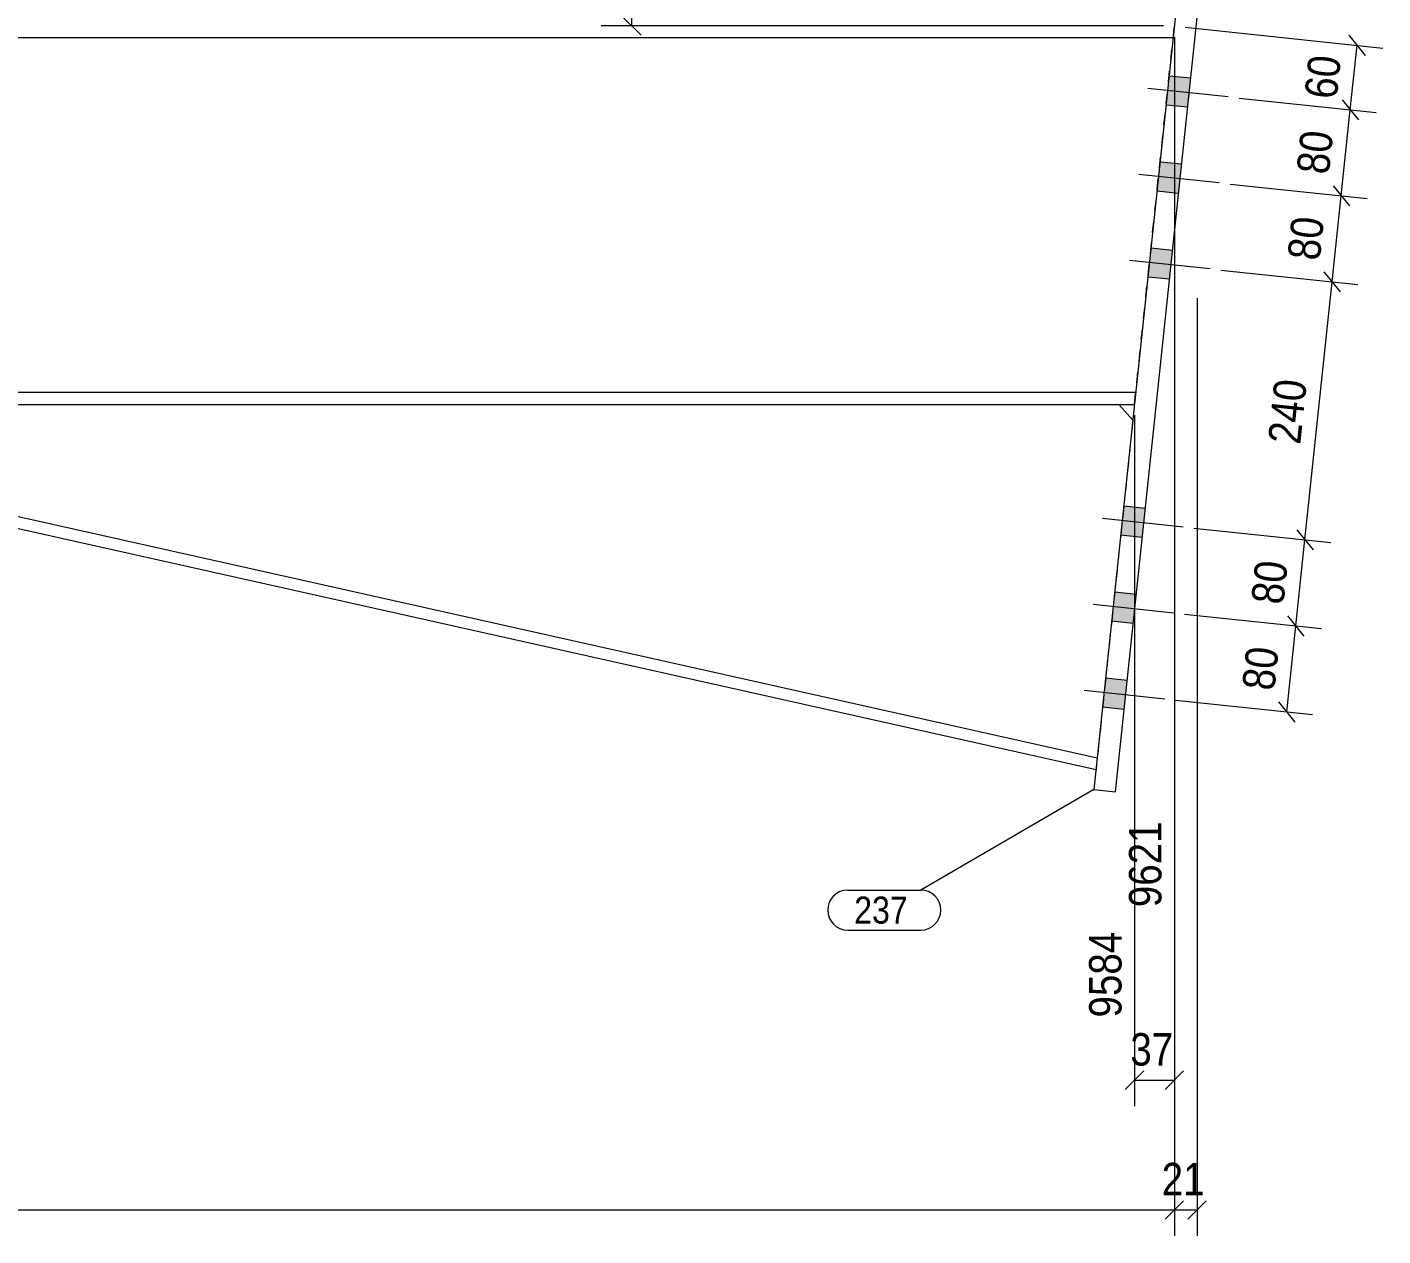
# Model space of a CAD drawing. Header units: millimetres. Extents: x 2 to 825, y 1 to 579.
# Drawn here: x 540.5 to 665.9, y 137.2 to 249 of the extents above; entities that cross this region are included whole.
import ezdxf

# ---------------------------------------------------------------- set-up
doc = ezdxf.new("R2010")
doc.units = ezdxf.units.MM
doc.linetypes.add('XKITLINE00', pattern=[0])
doc.linetypes.add('XKITLINE01', pattern=[4, 1, -1, 1, -1])
for name, color, linetype, lineweight in [('Bolt', 3, 'Continuous', 0), ('Dimensions', 7, 'Continuous', 0), ('Part', 2, 'Continuous', 0), ('PartMark', 7, 'Continuous', 0)]:
    doc.layers.add(name, color=color, linetype=linetype, lineweight=lineweight)
doc.styles.add('ARIAL', font='ARIAL.TTF')

# ---------------------------------------------------------------- blocks, each defined once
blk = doc.blocks.new('*A4')
at = {"layer": 'Bolt'}
for points in [[(647.82, 241.54), (645.83, 241.75), (646.12, 244.43), (648.1, 244.22)], [(647.82, 241.54), (645.83, 241.75), (646.12, 244.43), (648.1, 244.22)], [(646.98, 233.58), (644.99, 233.79), (645.28, 236.48), (647.27, 236.27)], [(646.98, 233.58), (644.99, 233.79), (645.28, 236.48), (647.27, 236.27)], [(646.14, 225.63), (644.15, 225.84), (644.44, 228.52), (646.43, 228.31)], [(646.14, 225.63), (644.15, 225.84), (644.44, 228.52), (646.43, 228.31)], [(643.63, 201.76), (641.64, 201.97), (641.92, 204.65), (643.91, 204.44)], [(643.63, 201.76), (641.64, 201.97), (641.92, 204.65), (643.91, 204.44)], [(642.79, 193.8), (640.8, 194.01), (641.08, 196.7), (643.07, 196.49)], [(642.79, 193.8), (640.8, 194.01), (641.08, 196.7), (643.07, 196.49)], [(641.95, 185.85), (639.96, 186.06), (640.24, 188.74), (642.23, 188.53)], [(641.95, 185.85), (639.96, 186.06), (640.24, 188.74), (642.23, 188.53)]]:
    blk.add_hatch(color=3, dxfattribs=at).paths.add_polyline_path(points, flags=17)
at = {"layer": 'Bolt', "color": 3, "linetype": 'XKITLINE00', "lineweight": 0}
for p, q in [((648.1, 244.22), (646.12, 244.43)), ((648.1, 244.22), (646.12, 244.43)), ((651.59, 242.5), (644.13, 243.28)), ((651.59, 242.5), (644.13, 243.28)), ((647.82, 241.54), (645.83, 241.75)), ((647.82, 241.54), (645.83, 241.75)), ((647.27, 236.27), (645.28, 236.48)), ((647.27, 236.27), (645.28, 236.48)), ((650.75, 234.54), (643.3, 235.33)), ((650.75, 234.54), (643.3, 235.33)), ((646.98, 233.58), (644.99, 233.79)), ((646.98, 233.58), (644.99, 233.79)), ((646.43, 228.31), (644.44, 228.52)), ((646.43, 228.31), (644.44, 228.52)), ((649.91, 226.59), (642.46, 227.37)), ((649.91, 226.59), (642.46, 227.37)), ((646.14, 225.63), (644.15, 225.84)), ((646.14, 225.63), (644.15, 225.84)), ((643.91, 204.44), (641.92, 204.65)), ((643.91, 204.44), (641.92, 204.65)), ((647.4, 202.72), (639.94, 203.51)), ((647.4, 202.72), (639.94, 203.51)), ((643.63, 201.76), (641.64, 201.97)), ((643.63, 201.76), (641.64, 201.97)), ((643.07, 196.49), (641.08, 196.7)), ((643.07, 196.49), (641.08, 196.7)), ((646.56, 194.76), (639.1, 195.55)), ((646.56, 194.76), (639.1, 195.55)), ((642.79, 193.8), (640.8, 194.01)), ((642.79, 193.8), (640.8, 194.01)), ((642.23, 188.53), (640.24, 188.74)), ((642.23, 188.53), (640.24, 188.74)), ((645.72, 186.81), (638.26, 187.59)), ((645.72, 186.81), (638.26, 187.59)), ((641.95, 185.85), (639.96, 186.06)), ((641.95, 185.85), (639.96, 186.06))]:
    blk.add_line(p, q, dxfattribs=at)
blk = doc.blocks.new('*A12')
at = {"layer": 'Part', "color": 7, "linetype": 'XKITLINE01', "lineweight": 0}
blk.add_line((642.91, 214.06), (646.6, 249.06), dxfattribs=at)
at = {"layer": 'Part', "color": 2, "linetype": 'XKITLINE00', "lineweight": 0}
for p, q in [((646.49, 247.96), (471.36, 247.96)), ((643.03, 215.16), (471.36, 215.16)), ((471.36, 214.06), (642.91, 214.06))]:
    blk.add_line(p, q, dxfattribs=at)
blk = doc.blocks.new('*A17')
at = {"layer": 'Part', "color": 2, "linetype": 'XKITLINE00', "lineweight": 0}
for p, q in [((639.46, 181.35), (493.2, 214.06)), ((641.45, 214.06), (642.76, 212.61)), ((639.35, 180.25), (492.96, 212.98))]:
    blk.add_line(p, q, dxfattribs=at)
at = {"layer": 'Part', "color": 7, "linetype": 'XKITLINE01', "lineweight": 0}
for p, q in [((493.2, 214.06), (641.45, 214.06)), ((642.76, 212.61), (639.35, 180.25))]:
    blk.add_line(p, q, dxfattribs=at)
blk = doc.blocks.new('*A18')
at = {"layer": 'Part', "color": 2, "linetype": 'XKITLINE00', "lineweight": 0}
for p, q in [((646.71, 250.05), (639.16, 178.45)), ((641.15, 178.24), (648.7, 249.84)), ((648.7, 249.84), (646.71, 250.05)), ((639.16, 178.45), (641.15, 178.24))]:
    blk.add_line(p, q, dxfattribs=at)
blk = doc.blocks.new('*A79')
at = {"layer": 'Dimensions', "color": 7, "linetype": 'XKITLINE00', "lineweight": 0}
for p, q in [((647.6, 248.95), (665.89, 247.02)), ((662.75, 248.21), (664.26, 246.34)), ((662.87, 241.31), (663.5, 247.28)), ((652.59, 242.39), (665.26, 241.06)), ((662.12, 242.24), (663.63, 240.38))]:
    blk.add_line(p, q, dxfattribs=at)
at = {"layer": 'Dimensions', "color": 3}
for p in [(663.5, 247.28), (662.87, 241.31)]:
    blk.add_point(p, dxfattribs=at)
at = {"layer": 'Dimensions', "color": 3, "style": 'ARIAL', "width": 0.85}
blk.add_text('60', height=3, rotation=83.9784, dxfattribs=at).set_placement((661.61, 242.22))
blk = doc.blocks.new('*A80')
at = {"layer": 'Dimensions', "color": 7, "linetype": 'XKITLINE00', "lineweight": 0}
for p, q in [((632.37, 254.66), (593.56, 254.66)), ((595.56, 255.51), (597.26, 253.81)), ((596.41, 249.06), (596.41, 254.66)), ((595.56, 249.91), (597.26, 248.21)), ((645.6, 249.06), (593.56, 249.06))]:
    blk.add_line(p, q, dxfattribs=at)
at = {"layer": 'Dimensions', "color": 3}
for p in [(596.41, 254.66), (596.41, 249.06)]:
    blk.add_point(p, dxfattribs=at)
at = {"layer": 'Dimensions', "color": 3, "style": 'ARIAL', "width": 0.85}
blk.add_text('56', height=3, rotation=90.0002, dxfattribs=at).set_placement((595.06, 249.63))
blk = doc.blocks.new('*A82')
at = {"layer": 'Dimensions', "color": 7, "linetype": 'XKITLINE00', "lineweight": 0}
for p, q in [((646.6, 248.06), (646.6, 149.16)), ((642.91, 213.06), (642.91, 149.16)), ((643.76, 152.41), (642.06, 150.71)), ((647.45, 152.41), (645.76, 150.71)), ((642.91, 151.56), (646.6, 151.56))]:
    blk.add_line(p, q, dxfattribs=at)
at = {"layer": 'Dimensions', "color": 3}
for p in [(642.91, 151.56), (646.6, 151.56)]:
    blk.add_point(p, dxfattribs=at)
at = {"layer": 'Dimensions', "color": 3, "style": 'ARIAL', "width": 0.85}
for s, p in [('9621', (645.4, 167.56)), ('9584', (641.71, 157.36))]:
    blk.add_text(s, height=3, rotation=90.0002, dxfattribs=at).set_placement(p)
blk.add_text('37', height=3, dxfattribs=at).set_placement((642.53, 152.91))
blk = doc.blocks.new('*A88')
at = {"layer": 'PartMark', "color": 7, "linetype": 'XKITLINE00', "lineweight": 0}
for p, q in [((639.16, 178.45), (623.14, 169.14)), ((616.38, 169.14), (623.14, 169.14)), ((616.38, 165.44), (623.14, 165.44))]:
    blk.add_line(p, q, dxfattribs=at)
for centre, start, end in [((616.38, 167.29), 90, 270), ((623.14, 167.29), 270, 90)]:
    blk.add_arc(centre, 1.85, start, end, dxfattribs=at)
at = {"layer": 'PartMark', "color": 3, "style": 'ARIAL', "width": 0.85}
blk.add_text('237', height=2.5, dxfattribs=at).set_placement((616.98, 166.04))
blk = doc.blocks.new('*A102')
at = {"layer": 'Dimensions', "color": 7, "linetype": 'XKITLINE00', "lineweight": 0}
for p, q in [((646.6, 248.06), (646.6, 137.16)), ((52.85, 139.56), (646.6, 139.56)), ((647.45, 140.41), (645.76, 138.71))]:
    blk.add_line(p, q, dxfattribs=at)
at = {"layer": 'Dimensions', "color": 3}
blk.add_point((646.6, 139.56), dxfattribs=at)
blk = doc.blocks.new('*A103')
at = {"layer": 'Dimensions', "color": 7, "linetype": 'XKITLINE00', "lineweight": 0}
for p, q in [((646.6, 248.06), (646.6, 137.16)), ((648.7, 223.9), (648.7, 137.16)), ((647.45, 140.41), (645.76, 138.71)), ((646.6, 139.56), (648.7, 139.56)), ((649.55, 140.41), (647.85, 138.71))]:
    blk.add_line(p, q, dxfattribs=at)
at = {"layer": 'Dimensions', "color": 3}
for p in [(646.6, 139.56), (648.7, 139.56)]:
    blk.add_point(p, dxfattribs=at)
at = {"layer": 'Dimensions', "color": 3, "style": 'ARIAL', "width": 0.85}
blk.add_text('21', height=3, dxfattribs=at).set_placement((645.43, 140.91))
blk = doc.blocks.new('*A121')
at = {"layer": 'Dimensions', "color": 7, "linetype": 'XKITLINE00', "lineweight": 0}
for p, q in [((647.55, 194.66), (660.22, 193.32)), ((657.08, 194.51), (658.59, 192.64)), ((657, 185.62), (657.84, 193.57)), ((646.71, 186.7), (659.39, 185.37)), ((656.24, 186.55), (657.75, 184.68))]:
    blk.add_line(p, q, dxfattribs=at)
at = {"layer": 'Dimensions', "color": 3}
for p in [(657.84, 193.57), (657, 185.62)]:
    blk.add_point(p, dxfattribs=at)
at = {"layer": 'Dimensions', "color": 3, "style": 'ARIAL', "width": 0.85}
blk.add_text('80', height=3, rotation=83.9784, dxfattribs=at).set_placement((655.84, 187.52))
blk = doc.blocks.new('*A122')
at = {"layer": 'Dimensions', "color": 7, "linetype": 'XKITLINE00', "lineweight": 0}
for p, q in [((648.39, 202.61), (661.06, 201.28)), ((657.92, 202.46), (659.43, 200.6)), ((657.84, 193.57), (658.68, 201.53)), ((647.55, 194.66), (660.22, 193.32)), ((657.08, 194.51), (658.59, 192.64))]:
    blk.add_line(p, q, dxfattribs=at)
at = {"layer": 'Dimensions', "color": 3}
for p in [(658.68, 201.53), (657.84, 193.57)]:
    blk.add_point(p, dxfattribs=at)
at = {"layer": 'Dimensions', "color": 3, "style": 'ARIAL', "width": 0.85}
blk.add_text('80', height=3, rotation=83.9784, dxfattribs=at).set_placement((656.68, 195.48))
blk = doc.blocks.new('*A123')
at = {"layer": 'Dimensions', "color": 7, "linetype": 'XKITLINE00', "lineweight": 0}
for p, q in [((650.91, 226.48), (663.58, 225.14)), ((660.44, 226.33), (661.95, 224.46)), ((658.68, 201.53), (661.19, 225.4)), ((648.39, 202.61), (661.06, 201.28)), ((657.92, 202.46), (659.43, 200.6))]:
    blk.add_line(p, q, dxfattribs=at)
at = {"layer": 'Dimensions', "color": 3}
for p in [(661.19, 225.4), (658.68, 201.53)]:
    blk.add_point(p, dxfattribs=at)
at = {"layer": 'Dimensions', "color": 3, "style": 'ARIAL', "width": 0.85}
blk.add_text('240', height=3, rotation=83.9784, dxfattribs=at).set_placement((658.24, 210.29))
blk = doc.blocks.new('*A124')
at = {"layer": 'Dimensions', "color": 7, "linetype": 'XKITLINE00', "lineweight": 0}
for p, q in [((651.75, 234.44), (664.42, 233.1)), ((661.19, 225.4), (662.03, 233.35)), ((661.28, 234.29), (662.79, 232.42)), ((650.91, 226.48), (663.58, 225.14)), ((660.44, 226.33), (661.95, 224.46))]:
    blk.add_line(p, q, dxfattribs=at)
at = {"layer": 'Dimensions', "color": 3}
for p in [(662.03, 233.35), (661.19, 225.4)]:
    blk.add_point(p, dxfattribs=at)
at = {"layer": 'Dimensions', "color": 3, "style": 'ARIAL', "width": 0.85}
blk.add_text('80', height=3, rotation=83.9784, dxfattribs=at).set_placement((660.04, 227.3))
blk = doc.blocks.new('*A125')
at = {"layer": 'Dimensions', "color": 7, "linetype": 'XKITLINE00', "lineweight": 0}
for p, q in [((652.59, 242.39), (665.26, 241.06)), ((662.12, 242.24), (663.63, 240.38)), ((662.03, 233.35), (662.87, 241.31)), ((651.75, 234.44), (664.42, 233.1)), ((661.28, 234.29), (662.79, 232.42))]:
    blk.add_line(p, q, dxfattribs=at)
at = {"layer": 'Dimensions', "color": 3}
for p in [(662.87, 241.31), (662.03, 233.35)]:
    blk.add_point(p, dxfattribs=at)
at = {"layer": 'Dimensions', "color": 3, "style": 'ARIAL', "width": 0.85}
blk.add_text('80', height=3, rotation=83.9784, dxfattribs=at).set_placement((660.88, 235.26))

msp = doc.modelspace()

# ---------------------------------------------------------------- block references
at = {"lineweight": 0}
for name in ['*A80', '*A18', '*A79', '*A102', '*A82', '*A103', '*A4', '*A125', '*A124', '*A123', '*A17', '*A122', '*A121', '*A88']:
    msp.add_blockref(name, (0, 0), dxfattribs=at)
at = {"layer": 'Part', "lineweight": 0}
msp.add_blockref('*A12', (0, 0), dxfattribs=at)

doc.saveas('drawing.dxf')
